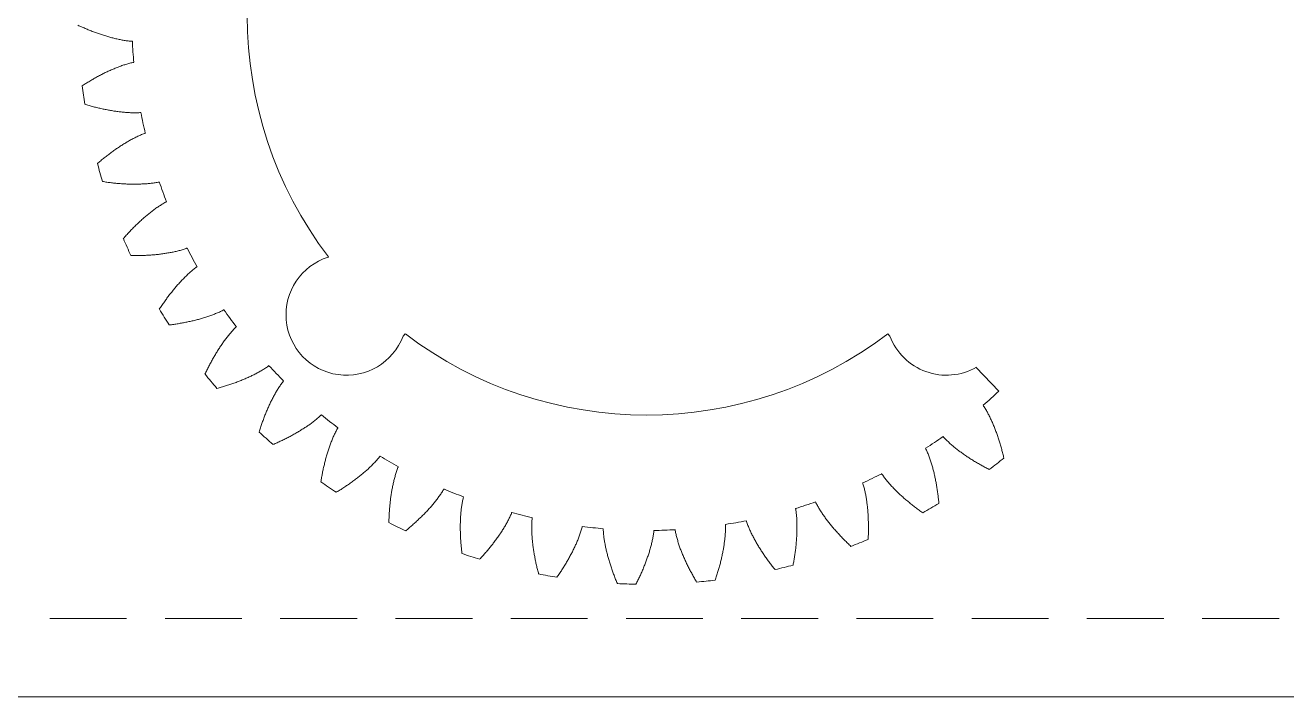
# Model space of a CAD drawing. Header units: millimetres. Extents: x 25 to 635, y 25 to 330.
# Drawn here: x 477.5 to 581.8, y 25.4 to 80.9 of the extents above; entities that cross this region are included whole.
import ezdxf

# ---------------------------------------------------------------- set-up
doc = ezdxf.new("R2010")
doc.units = ezdxf.units.MM
doc.header["$MEASUREMENT"] = 0
doc.linetypes.add('HIDDEN', pattern=[0.375, 0.25, -0.125])
for name, color, linetype, lineweight in [('Bounding Box', 7, 'Continuous', 0), ('Safe Area', 7, 'HIDDEN', 0), ('Single Set', 7, 'Continuous', 0)]:
    doc.layers.add(name, color=color, linetype=linetype, lineweight=lineweight)

msp = doc.modelspace()

# ---------------------------------------------------------------- linework, layer by layer
at = {"layer": 'Bounding Box'}
msp.add_lwpolyline([(25.4, 25.4), (635, 25.4), (635, 330.2), (25.4, 330.2)], close=True, dxfattribs=at)
at = {"layer": 'Safe Area', "ltscale": 25.4}
msp.add_lwpolyline([(628.77, 31.88), (628.77, 323.98), (31.88, 323.98), (31.88, 31.88)], close=True, dxfattribs=at)
at = {"layer": 'Single Set', "color": 1}
for p, q in [((502.57, 61.76), (502.58, 61.77)), ((508.94, 55.4), (508.76, 55.22)), ((548.99, 55.22), (548.81, 55.4)), ((557.99, 50.67), (556.13, 52.64))]:
    msp.add_line(p, q, dxfattribs=at)
for centre, radius, start, end in [((528.88, 81.7), 33, 142.8375, 217.1625), ((528.88, 81.7), 42.55, 182.8263, 185.1737), ((528.88, 81.7), 47, 187.0628, 188.9372), ((528.88, 81.7), 42.55, 190.8263, 193.1737), ((528.88, 81.7), 47, 195.0628, 196.9372), ((528.88, 81.7), 42.55, 198.8263, 201.1737), ((528.88, 81.7), 47, 203.0628, 204.9372), ((528.88, 81.7), 42.55, 206.8263, 209.1737), ((504.08, 56.99), 5, 107.6531, 339.2505), ((528.88, 81.7), 47, 211.0628, 212.9372), ((528.88, 81.7), 42.55, 214.8263, 217.1737), ((528.88, 81.7), 33, 232.8375, 307.1625), ((553.67, 56.99), 5, 200.7495, 299.5919), ((528.88, 81.7), 42.55, 222.8263, 225.1737), ((528.88, 81.7), 47, 219.0628, 220.9372), ((528.88, 81.7), 42.55, 310.8263, 313.1737), ((528.88, 81.7), 42.55, 230.8263, 233.1737), ((528.88, 81.7), 47, 227.0628, 228.9372), ((528.88, 81.7), 42.55, 302.8263, 305.1737), ((528.88, 81.7), 42.55, 238.8263, 241.1737), ((528.88, 81.7), 47, 307.0628, 308.9372), ((528.88, 81.7), 42.55, 294.8263, 297.1737), ((528.88, 81.7), 47, 235.0628, 236.9372), ((528.88, 81.7), 42.55, 246.8263, 249.1737), ((528.88, 81.7), 42.55, 286.8263, 289.1737), ((528.88, 81.7), 47, 299.0628, 300.9372), ((528.88, 81.7), 47, 243.0628, 244.9372), ((528.88, 81.7), 42.55, 254.8263, 257.1737), ((528.88, 81.7), 42.55, 278.8263, 281.1737), ((528.88, 81.7), 42.55, 262.8263, 265.1737), ((528.88, 81.7), 42.55, 270.8263, 273.1737), ((528.88, 81.7), 47, 291.0628, 292.9372), ((528.88, 81.7), 47, 251.0628, 252.9372), ((528.88, 81.7), 47, 259.0628, 260.9372), ((528.88, 81.7), 47, 283.0628, 284.9372), ((528.88, 81.7), 47, 267.0628, 268.9372), ((528.88, 81.7), 47, 275.0628, 276.9372)]:
    msp.add_arc(centre, radius, start, end, dxfattribs=at)
for points, knots in [([(481.88, 80.93), (481.99, 80.88), (482.22, 80.78), (482.56, 80.63), (482.9, 80.49), (483.24, 80.36), (483.58, 80.24), (483.92, 80.12), (484.26, 80.02), (484.6, 79.92), (484.94, 79.83), (485.28, 79.76), (485.62, 79.69), (485.96, 79.64), (486.21, 79.61), (486.35, 79.6), (486.38, 79.6)], [0, 0, 0, 0, 0.037289, 0.0743099, 0.1110627, 0.1475473, 0.1837637, 0.219712, 0.2553921, 0.290804, 0.3259477, 0.360823, 0.3954298, 0.4297679, 0.4638364, 0.471245, 0.471245, 0.471245, 0.471245]), ([(486.5, 77.86), (486.47, 77.86), (486.34, 77.83), (486.09, 77.77), (485.77, 77.67), (485.44, 77.56), (485.11, 77.44), (484.79, 77.3), (484.46, 77.16), (484.14, 77.01), (483.82, 76.85), (483.5, 76.68), (483.18, 76.5), (482.86, 76.31), (482.54, 76.12), (482.34, 75.99), (482.23, 75.92)], [0, 0, 0, 0, 0.0074086, 0.041477, 0.0758152, 0.110422, 0.1452973, 0.180441, 0.2158529, 0.251533, 0.2874812, 0.3236977, 0.3601823, 0.3969351, 0.433956, 0.471245, 0.471245, 0.471245, 0.471245]), ([(482.45, 74.4), (482.56, 74.36), (482.8, 74.29), (483.16, 74.19), (483.52, 74.1), (483.87, 74.02), (484.23, 73.95), (484.58, 73.88), (484.93, 73.82), (485.28, 73.78), (485.63, 73.74), (485.98, 73.71), (486.32, 73.69), (486.67, 73.69), (486.92, 73.69), (487.06, 73.71), (487.08, 73.71)], [0, 0, 0, 0, 0.037289, 0.0743099, 0.1110627, 0.1475473, 0.1837637, 0.219712, 0.2553921, 0.290804, 0.3259477, 0.360823, 0.3954298, 0.4297679, 0.4638364, 0.471245, 0.471245, 0.471245, 0.471245]), ([(487.45, 72), (487.42, 71.99), (487.29, 71.95), (487.06, 71.85), (486.75, 71.71), (486.44, 71.55), (486.13, 71.39), (485.83, 71.21), (485.53, 71.02), (485.23, 70.83), (484.93, 70.62), (484.64, 70.41), (484.35, 70.19), (484.06, 69.96), (483.77, 69.73), (483.58, 69.57), (483.49, 69.49)], [0, 0, 0, 0, 0.0074086, 0.041477, 0.0758152, 0.110422, 0.1452973, 0.180441, 0.2158529, 0.251533, 0.2874812, 0.3236977, 0.3601823, 0.3969351, 0.433956, 0.471245, 0.471245, 0.471245, 0.471245]), ([(483.91, 68.01), (484.04, 67.99), (484.28, 67.95), (484.65, 67.9), (485.01, 67.86), (485.38, 67.83), (485.74, 67.81), (486.1, 67.79), (486.45, 67.78), (486.81, 67.79), (487.16, 67.8), (487.51, 67.82), (487.85, 67.85), (488.19, 67.89), (488.44, 67.93), (488.58, 67.96), (488.6, 67.97)], [0, 0, 0, 0, 0.037289, 0.0743099, 0.1110627, 0.1475473, 0.1837637, 0.219712, 0.2553921, 0.290804, 0.3259477, 0.360823, 0.3954298, 0.4297679, 0.4638364, 0.471245, 0.471245, 0.471245, 0.471245]), ([(489.2, 66.33), (489.18, 66.32), (489.05, 66.26), (488.84, 66.13), (488.55, 65.94), (488.26, 65.75), (487.98, 65.54), (487.71, 65.32), (487.43, 65.09), (487.17, 64.86), (486.9, 64.61), (486.64, 64.36), (486.38, 64.1), (486.13, 63.84), (485.88, 63.57), (485.71, 63.38), (485.63, 63.29)], [0, 0, 0, 0, 0.0074086, 0.041477, 0.0758152, 0.110422, 0.1452973, 0.180441, 0.2158529, 0.251533, 0.2874812, 0.3236977, 0.3601823, 0.3969351, 0.433956, 0.471245, 0.471245, 0.471245, 0.471245]), ([(486.26, 61.88), (486.38, 61.88), (486.63, 61.88), (487, 61.88), (487.37, 61.9), (487.73, 61.91), (488.09, 61.94), (488.45, 61.97), (488.8, 62.02), (489.15, 62.07), (489.5, 62.13), (489.84, 62.19), (490.18, 62.27), (490.51, 62.36), (490.75, 62.44), (490.88, 62.49), (490.9, 62.5)], [0, 0, 0, 0, 0.037289, 0.0743099, 0.1110627, 0.1475473, 0.1837637, 0.219712, 0.2553921, 0.290804, 0.3259477, 0.360823, 0.3954298, 0.4297679, 0.4638364, 0.471245, 0.471245, 0.471245, 0.471245]), ([(491.72, 60.96), (491.7, 60.94), (491.59, 60.87), (491.39, 60.71), (491.13, 60.48), (490.88, 60.25), (490.63, 60), (490.39, 59.75), (490.15, 59.49), (489.92, 59.22), (489.69, 58.94), (489.46, 58.65), (489.24, 58.36), (489.03, 58.06), (488.82, 57.76), (488.68, 57.55), (488.61, 57.45)], [0, 0, 0, 0, 0.0074086, 0.041477, 0.0758152, 0.110422, 0.1452973, 0.180441, 0.2158529, 0.251533, 0.2874812, 0.3236977, 0.3601823, 0.3969351, 0.433956, 0.471245, 0.471245, 0.471245, 0.471245]), ([(489.43, 56.15), (489.55, 56.16), (489.8, 56.19), (490.16, 56.25), (490.53, 56.31), (490.88, 56.38), (491.24, 56.46), (491.59, 56.54), (491.93, 56.63), (492.27, 56.73), (492.61, 56.84), (492.94, 56.95), (493.26, 57.08), (493.58, 57.21), (493.8, 57.32), (493.93, 57.39), (493.95, 57.4)], [0, 0, 0, 0, 0.037289, 0.0743099, 0.1110627, 0.1475473, 0.1837637, 0.219712, 0.2553921, 0.290804, 0.3259477, 0.360823, 0.3954298, 0.4297679, 0.4638364, 0.471245, 0.471245, 0.471245, 0.471245]), ([(494.97, 55.99), (494.95, 55.97), (494.85, 55.88), (494.68, 55.7), (494.45, 55.44), (494.23, 55.17), (494.02, 54.89), (493.82, 54.61), (493.62, 54.31), (493.42, 54.01), (493.24, 53.71), (493.06, 53.39), (492.88, 53.07), (492.71, 52.75), (492.54, 52.42), (492.43, 52.19), (492.38, 52.08)], [0, 0, 0, 0, 0.0074086, 0.041477, 0.0758152, 0.110422, 0.1452973, 0.180441, 0.2158529, 0.251533, 0.2874812, 0.3236977, 0.3601823, 0.3969351, 0.433956, 0.471245, 0.471245, 0.471245, 0.471245]), ([(493.37, 50.9), (493.49, 50.94), (493.73, 51), (494.08, 51.11), (494.43, 51.22), (494.78, 51.34), (495.12, 51.46), (495.45, 51.6), (495.78, 51.73), (496.11, 51.88), (496.42, 52.03), (496.73, 52.19), (497.03, 52.36), (497.33, 52.54), (497.54, 52.68), (497.65, 52.76), (497.67, 52.78)], [0, 0, 0, 0, 0.037289, 0.0743099, 0.1110627, 0.1475473, 0.1837637, 0.219712, 0.2553921, 0.290804, 0.3259477, 0.360823, 0.3954298, 0.4297679, 0.4638364, 0.471245, 0.471245, 0.471245, 0.471245]), ([(498.88, 51.52), (498.86, 51.5), (498.78, 51.4), (498.63, 51.19), (498.44, 50.9), (498.26, 50.61), (498.09, 50.3), (497.93, 49.99), (497.77, 49.67), (497.62, 49.35), (497.48, 49.02), (497.34, 48.68), (497.21, 48.34), (497.09, 48), (496.97, 47.65), (496.9, 47.41), (496.86, 47.29)], [0, 0, 0, 0, 0.0074086, 0.041477, 0.0758152, 0.110422, 0.1452973, 0.180441, 0.2158529, 0.251533, 0.2874812, 0.3236977, 0.3601823, 0.3969351, 0.433956, 0.471245, 0.471245, 0.471245, 0.471245]), ([(558.41, 45.14), (558.38, 45.26), (558.33, 45.5), (558.23, 45.86), (558.13, 46.22), (558.03, 46.56), (557.91, 46.91), (557.79, 47.25), (557.67, 47.58), (557.53, 47.91), (557.39, 48.23), (557.24, 48.55), (557.09, 48.85), (556.92, 49.15), (556.79, 49.37), (556.71, 49.48), (556.69, 49.5)], [0, 0, 0, 0, 0.037289, 0.0743099, 0.1110627, 0.1475473, 0.1837637, 0.219712, 0.2553921, 0.290804, 0.3259477, 0.360823, 0.3954298, 0.4297679, 0.4638364, 0.471245, 0.471245, 0.471245, 0.471245]), ([(498, 46.26), (498.12, 46.31), (498.34, 46.41), (498.68, 46.56), (499.01, 46.72), (499.34, 46.89), (499.65, 47.06), (499.97, 47.24), (500.27, 47.42), (500.57, 47.61), (500.87, 47.8), (501.15, 48), (501.43, 48.21), (501.69, 48.43), (501.88, 48.6), (501.98, 48.7), (502, 48.71)], [0, 0, 0, 0, 0.037289, 0.0743099, 0.1110627, 0.1475473, 0.1837637, 0.219712, 0.2553921, 0.290804, 0.3259477, 0.360823, 0.3954298, 0.4297679, 0.4638364, 0.471245, 0.471245, 0.471245, 0.471245]), ([(503.37, 47.64), (503.36, 47.62), (503.29, 47.5), (503.17, 47.28), (503.02, 46.97), (502.89, 46.65), (502.76, 46.32), (502.64, 45.99), (502.53, 45.66), (502.43, 45.31), (502.33, 44.97), (502.25, 44.62), (502.16, 44.26), (502.09, 43.9), (502.02, 43.54), (501.98, 43.29), (501.96, 43.17)], [0, 0, 0, 0, 0.0074086, 0.041477, 0.0758152, 0.110422, 0.1452973, 0.180441, 0.2158529, 0.251533, 0.2874812, 0.3236977, 0.3601823, 0.3969351, 0.433956, 0.471245, 0.471245, 0.471245, 0.471245]), ([(553.39, 46.92), (553.4, 46.9), (553.49, 46.8), (553.67, 46.62), (553.92, 46.38), (554.18, 46.15), (554.45, 45.93), (554.73, 45.72), (555.01, 45.51), (555.31, 45.3), (555.61, 45.11), (555.91, 44.91), (556.23, 44.73), (556.55, 44.54), (556.87, 44.37), (557.09, 44.25), (557.2, 44.2)], [0, 0, 0, 0, 0.0074086, 0.041477, 0.0758152, 0.110422, 0.1452973, 0.180441, 0.2158529, 0.251533, 0.2874812, 0.3236977, 0.3601823, 0.3969351, 0.433956, 0.471245, 0.471245, 0.471245, 0.471245]), ([(553.04, 41.39), (553.03, 41.51), (553, 41.76), (552.96, 42.12), (552.91, 42.49), (552.85, 42.85), (552.79, 43.21), (552.72, 43.56), (552.64, 43.91), (552.55, 44.25), (552.46, 44.59), (552.35, 44.92), (552.24, 45.25), (552.11, 45.57), (552.01, 45.8), (551.95, 45.92), (551.94, 45.95)], [0, 0, 0, 0, 0.037289, 0.0743099, 0.1110627, 0.1475473, 0.1837637, 0.219712, 0.2553921, 0.290804, 0.3259477, 0.360823, 0.3954298, 0.4297679, 0.4638364, 0.471245, 0.471245, 0.471245, 0.471245]), ([(503.23, 42.31), (503.34, 42.38), (503.55, 42.5), (503.86, 42.7), (504.17, 42.91), (504.47, 43.12), (504.76, 43.33), (505.05, 43.55), (505.32, 43.77), (505.59, 44), (505.86, 44.23), (506.11, 44.47), (506.35, 44.72), (506.59, 44.97), (506.75, 45.16), (506.84, 45.28), (506.85, 45.29)], [0, 0, 0, 0, 0.037289, 0.0743099, 0.1110627, 0.1475473, 0.1837637, 0.219712, 0.2553921, 0.290804, 0.3259477, 0.360823, 0.3954298, 0.4297679, 0.4638364, 0.471245, 0.471245, 0.471245, 0.471245]), ([(508.36, 44.42), (508.35, 44.4), (508.3, 44.27), (508.21, 44.03), (508.11, 43.71), (508.02, 43.37), (507.94, 43.03), (507.87, 42.69), (507.8, 42.34), (507.75, 41.99), (507.7, 41.63), (507.67, 41.27), (507.63, 40.91), (507.61, 40.54), (507.59, 40.17), (507.59, 39.92), (507.58, 39.8)], [0, 0, 0, 0, 0.0074086, 0.041477, 0.0758152, 0.110422, 0.1452973, 0.180441, 0.2158529, 0.251533, 0.2874812, 0.3236977, 0.3601823, 0.3969351, 0.433956, 0.471245, 0.471245, 0.471245, 0.471245]), ([(548.31, 43.85), (548.32, 43.83), (548.4, 43.71), (548.55, 43.51), (548.76, 43.24), (548.99, 42.98), (549.22, 42.72), (549.47, 42.47), (549.72, 42.22), (549.98, 41.98), (550.25, 41.74), (550.53, 41.51), (550.82, 41.28), (551.11, 41.05), (551.4, 40.83), (551.6, 40.69), (551.71, 40.62)], [0, 0, 0, 0, 0.0074086, 0.041477, 0.0758152, 0.110422, 0.1452973, 0.180441, 0.2158529, 0.251533, 0.2874812, 0.3236977, 0.3601823, 0.3969351, 0.433956, 0.471245, 0.471245, 0.471245, 0.471245]), ([(547.19, 38.42), (547.2, 38.54), (547.21, 38.79), (547.22, 39.16), (547.22, 39.53), (547.21, 39.89), (547.2, 40.25), (547.18, 40.61), (547.15, 40.97), (547.11, 41.32), (547.06, 41.67), (547.01, 42.01), (546.94, 42.35), (546.86, 42.68), (546.79, 42.93), (546.75, 43.06), (546.74, 43.08)], [0, 0, 0, 0, 0.037289, 0.0743099, 0.1110627, 0.1475473, 0.1837637, 0.219712, 0.2553921, 0.290804, 0.3259477, 0.360823, 0.3954298, 0.4297679, 0.4638364, 0.471245, 0.471245, 0.471245, 0.471245]), ([(508.97, 39.13), (509.06, 39.2), (509.25, 39.36), (509.53, 39.6), (509.81, 39.85), (510.07, 40.1), (510.33, 40.35), (510.59, 40.6), (510.83, 40.86), (511.07, 41.13), (511.3, 41.4), (511.51, 41.67), (511.72, 41.95), (511.92, 42.23), (512.05, 42.44), (512.12, 42.56), (512.13, 42.58)], [0, 0, 0, 0, 0.037289, 0.0743099, 0.1110627, 0.1475473, 0.1837637, 0.219712, 0.2553921, 0.290804, 0.3259477, 0.360823, 0.3954298, 0.4297679, 0.4638364, 0.471245, 0.471245, 0.471245, 0.471245]), ([(513.75, 41.93), (513.74, 41.91), (513.71, 41.77), (513.66, 41.53), (513.6, 41.19), (513.56, 40.84), (513.52, 40.5), (513.5, 40.15), (513.49, 39.79), (513.48, 39.43), (513.49, 39.07), (513.5, 38.71), (513.52, 38.35), (513.54, 37.98), (513.58, 37.61), (513.61, 37.37), (513.62, 37.24)], [0, 0, 0, 0, 0.0074086, 0.041477, 0.0758152, 0.110422, 0.1452973, 0.180441, 0.2158529, 0.251533, 0.2874812, 0.3236977, 0.3601823, 0.3969351, 0.433956, 0.471245, 0.471245, 0.471245, 0.471245]), ([(540.99, 36.29), (541.01, 36.41), (541.06, 36.65), (541.12, 37.02), (541.17, 37.38), (541.22, 37.74), (541.25, 38.11), (541.28, 38.46), (541.3, 38.82), (541.31, 39.17), (541.31, 39.53), (541.31, 39.87), (541.29, 40.22), (541.26, 40.56), (541.22, 40.81), (541.2, 40.95), (541.19, 40.97)], [0, 0, 0, 0, 0.037289, 0.0743099, 0.1110627, 0.1475473, 0.1837637, 0.219712, 0.2553921, 0.290804, 0.3259477, 0.360823, 0.3954298, 0.4297679, 0.4638364, 0.471245, 0.471245, 0.471245, 0.471245]), ([(542.85, 41.51), (542.86, 41.49), (542.92, 41.36), (543.04, 41.14), (543.21, 40.85), (543.4, 40.55), (543.6, 40.27), (543.81, 39.98), (544.03, 39.7), (544.25, 39.43), (544.49, 39.16), (544.73, 38.89), (544.98, 38.62), (545.23, 38.36), (545.5, 38.1), (545.68, 37.93), (545.77, 37.84)], [0, 0, 0, 0, 0.0074086, 0.041477, 0.0758152, 0.110422, 0.1452973, 0.180441, 0.2158529, 0.251533, 0.2874812, 0.3236977, 0.3601823, 0.3969351, 0.433956, 0.471245, 0.471245, 0.471245, 0.471245]), ([(515.08, 36.77), (515.17, 36.86), (515.34, 37.04), (515.58, 37.32), (515.82, 37.6), (516.05, 37.88), (516.27, 38.17), (516.48, 38.46), (516.69, 38.75), (516.89, 39.04), (517.08, 39.34), (517.25, 39.64), (517.42, 39.94), (517.57, 40.25), (517.68, 40.48), (517.73, 40.61), (517.74, 40.63)], [0, 0, 0, 0, 0.037289, 0.0743099, 0.1110627, 0.1475473, 0.1837637, 0.219712, 0.2553921, 0.290804, 0.3259477, 0.360823, 0.3954298, 0.4297679, 0.4638364, 0.471245, 0.471245, 0.471245, 0.471245]), ([(519.43, 40.21), (519.43, 40.19), (519.41, 40.05), (519.39, 39.8), (519.39, 39.45), (519.39, 39.11), (519.41, 38.76), (519.43, 38.41), (519.47, 38.06), (519.51, 37.7), (519.57, 37.35), (519.63, 36.99), (519.7, 36.63), (519.78, 36.27), (519.86, 35.91), (519.93, 35.67), (519.96, 35.55)], [0, 0, 0, 0, 0.0074086, 0.041477, 0.0758152, 0.110422, 0.1452973, 0.180441, 0.2158529, 0.251533, 0.2874812, 0.3236977, 0.3601823, 0.3969351, 0.433956, 0.471245, 0.471245, 0.471245, 0.471245]), ([(534.55, 35.04), (534.59, 35.16), (534.67, 35.4), (534.78, 35.75), (534.88, 36.1), (534.98, 36.46), (535.07, 36.81), (535.14, 37.16), (535.21, 37.51), (535.27, 37.86), (535.32, 38.2), (535.36, 38.55), (535.39, 38.9), (535.41, 39.24), (535.41, 39.49), (535.4, 39.63), (535.4, 39.65)], [0, 0, 0, 0, 0.037289, 0.0743099, 0.1110627, 0.1475473, 0.1837637, 0.219712, 0.2553921, 0.290804, 0.3259477, 0.360823, 0.3954298, 0.4297679, 0.4638364, 0.471245, 0.471245, 0.471245, 0.471245]), ([(537.12, 39.96), (537.13, 39.93), (537.17, 39.8), (537.26, 39.56), (537.39, 39.25), (537.53, 38.93), (537.69, 38.62), (537.86, 38.31), (538.03, 38.01), (538.22, 37.7), (538.41, 37.4), (538.61, 37.1), (538.82, 36.8), (539.04, 36.5), (539.27, 36.21), (539.42, 36.01), (539.5, 35.92)], [0, 0, 0, 0, 0.0074086, 0.041477, 0.0758152, 0.110422, 0.1452973, 0.180441, 0.2158529, 0.251533, 0.2874812, 0.3236977, 0.3601823, 0.3969351, 0.433956, 0.471245, 0.471245, 0.471245, 0.471245]), ([(521.47, 35.29), (521.54, 35.39), (521.68, 35.59), (521.89, 35.9), (522.08, 36.21), (522.27, 36.53), (522.45, 36.84), (522.62, 37.16), (522.79, 37.47), (522.94, 37.79), (523.09, 38.11), (523.22, 38.43), (523.34, 38.76), (523.45, 39.08), (523.52, 39.33), (523.56, 39.46), (523.56, 39.48)], [0, 0, 0, 0, 0.037289, 0.0743099, 0.1110627, 0.1475473, 0.1837637, 0.219712, 0.2553921, 0.290804, 0.3259477, 0.360823, 0.3954298, 0.4297679, 0.4638364, 0.471245, 0.471245, 0.471245, 0.471245]), ([(525.3, 39.3), (525.3, 39.28), (525.3, 39.14), (525.32, 38.89), (525.36, 38.55), (525.41, 38.2), (525.48, 37.86), (525.55, 37.52), (525.64, 37.17), (525.73, 36.83), (525.83, 36.48), (525.94, 36.14), (526.06, 35.79), (526.19, 35.45), (526.32, 35.1), (526.42, 34.88), (526.47, 34.76)], [0, 0, 0, 0, 0.0074086, 0.041477, 0.0758152, 0.110422, 0.1452973, 0.180441, 0.2158529, 0.251533, 0.2874812, 0.3236977, 0.3601823, 0.3969351, 0.433956, 0.471245, 0.471245, 0.471245, 0.471245]), ([(528, 34.71), (528.06, 34.82), (528.17, 35.04), (528.33, 35.38), (528.48, 35.71), (528.62, 36.05), (528.76, 36.38), (528.88, 36.72), (529, 37.06), (529.11, 37.39), (529.21, 37.73), (529.3, 38.07), (529.37, 38.41), (529.44, 38.74), (529.47, 38.99), (529.49, 39.13), (529.49, 39.16)], [0, 0, 0, 0, 0.037289, 0.0743099, 0.1110627, 0.1475473, 0.1837637, 0.219712, 0.2553921, 0.290804, 0.3259477, 0.360823, 0.3954298, 0.4297679, 0.4638364, 0.471245, 0.471245, 0.471245, 0.471245]), ([(531.23, 39.22), (531.23, 39.19), (531.26, 39.06), (531.31, 38.81), (531.4, 38.48), (531.5, 38.14), (531.61, 37.81), (531.73, 37.48), (531.86, 37.16), (532, 36.83), (532.15, 36.5), (532.31, 36.17), (532.48, 35.85), (532.65, 35.53), (532.83, 35.2), (532.96, 34.99), (533.02, 34.88)], [0, 0, 0, 0, 0.0074086, 0.041477, 0.0758152, 0.110422, 0.1452973, 0.180441, 0.2158529, 0.251533, 0.2874812, 0.3236977, 0.3601823, 0.3969351, 0.433956, 0.471245, 0.471245, 0.471245, 0.471245])]:
    msp.add_open_spline(points, degree=3, knots=knots, dxfattribs=at)

doc.saveas('drawing.dxf')
